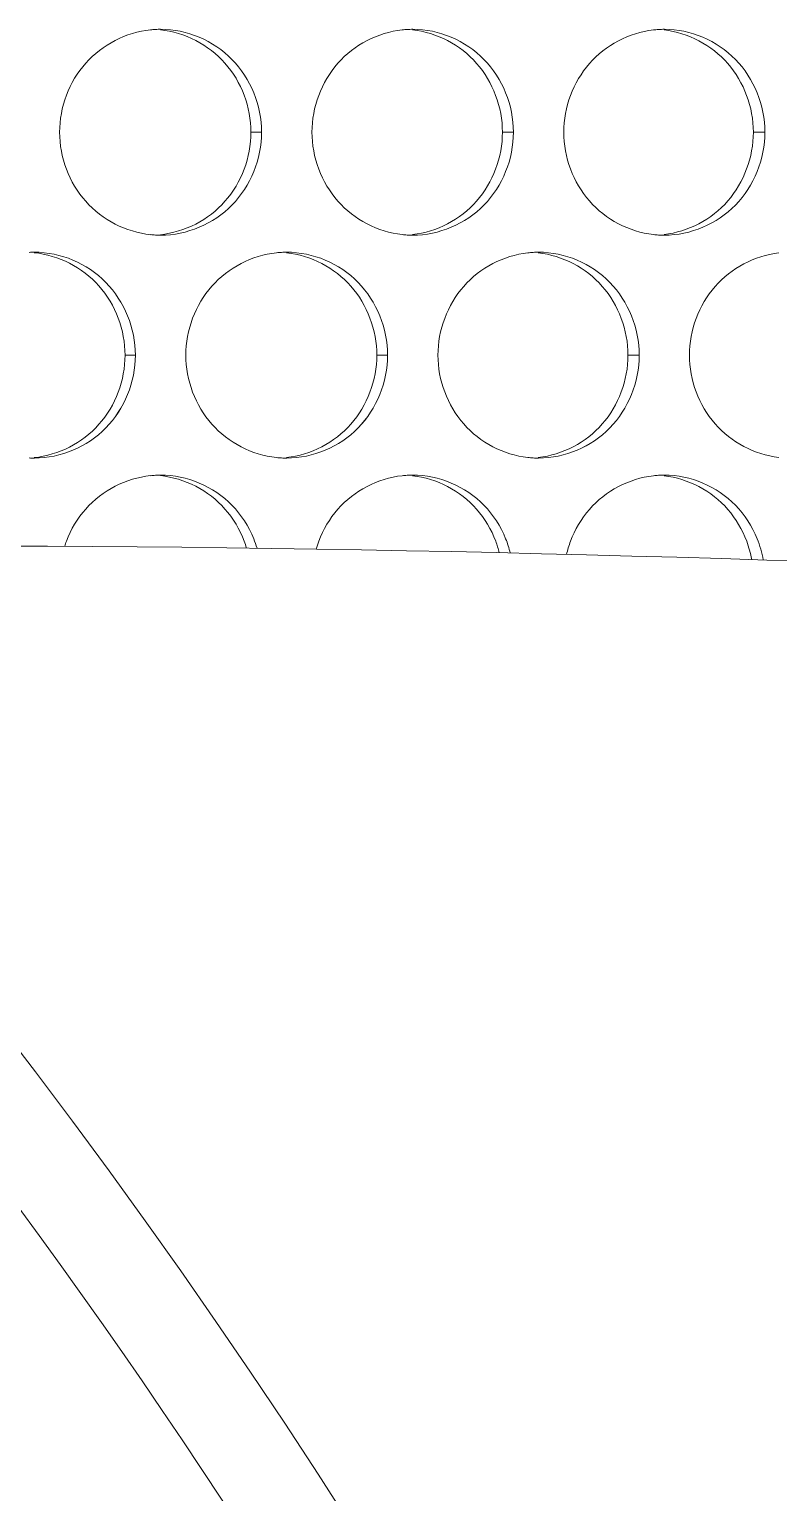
# Model space of a CAD drawing. Header units: millimetres. Extents: x 1177 to 4147, y 93 to 2194.
# Drawn here: x 1969.02 to 1990.87, y 1793.61 to 1836.25 of the extents above; entities that cross this region are included whole.
import ezdxf

# ---------------------------------------------------------------- set-up
doc = ezdxf.new("R2010")
doc.units = ezdxf.units.MM
doc.header["$LTSCALE"] = 0.1
doc.layers.get('0').update_dxf_attribs({"lineweight": 13})
doc.layers.add('标注', color=251, linetype='Continuous', lineweight=9)

msp = doc.modelspace()

# ---------------------------------------------------------------- linework, layer by layer
for radius, start, end in [(196.75, 204.56225, 43.01001), (194, 24.09594, 43.73922), (180, 24.148, 47.74081), (177.334, 204.90538, 48.55999), (177.047, 204.9052, 48.6494), (168.077, 204.78787, 51.55568), (165.455, 204.70676, 52.44821)]:
    msp.add_arc((1812.49, 1686.895), radius, start, end)
at = {"layer": '标注'}
for p, q in [((1975.485, 1833.246), (1975.792, 1833.246)), ((1982.815, 1833.246), (1983.136, 1833.246)), ((1990.13, 1833.246), (1990.464, 1833.246)), ((1971.815, 1826.751), (1972.115, 1826.751)), ((1971.815, 1826.751), (1972.115, 1826.751)), ((1979.152, 1826.751), (1979.466, 1826.751)), ((1979.152, 1826.751), (1979.466, 1826.751)), ((1986.475, 1826.751), (1986.802, 1826.751)), ((1986.475, 1826.751), (1986.802, 1826.751))]:
    msp.add_line(p, q, dxfattribs=at)
for centre, radius, start, end in [((1972.853, 1833.441), 2.804, 93.1695, 96.0644), ((1972.851, 1833.492), 2.754, 90.0054, 93.17), ((1980.203, 1833.449), 2.797, 93.328, 96.365), ((1980.2, 1833.501), 2.744, 90.006, 93.3285), ((1987.538, 1833.456), 2.789, 93.488, 96.6682), ((1987.535, 1833.511), 2.734, 90.0066, 93.4885), ((1972.853, 1833.05), 2.804, 263.9356, 266.8305), ((1972.851, 1833), 2.754, 266.83, 269.9946), ((1980.203, 1833.043), 2.797, 263.635, 266.672), ((1980.2, 1832.99), 2.744, 266.6715, 269.994), ((1987.538, 1833.035), 2.789, 263.3318, 266.512), ((1987.535, 1832.98), 2.734, 266.5115, 269.9934), ((1969.17, 1826.992), 2.758, 90.0051, 93.0913), ((1969.17, 1826.992), 2.758, 90.0051, 93.0913), ((1976.53, 1826.95), 2.801, 93.2486, 96.2144), ((1976.53, 1826.95), 2.801, 93.2486, 96.2144), ((1976.527, 1827.001), 2.749, 90.0057, 93.2491), ((1976.527, 1827.001), 2.749, 90.0057, 93.2491), ((1983.873, 1826.957), 2.793, 93.4078, 96.5163), ((1983.873, 1826.957), 2.793, 93.4078, 96.5163), ((1983.869, 1827.011), 2.739, 90.0063, 93.4083), ((1983.869, 1827.011), 2.739, 90.0063, 93.4083), ((1969.17, 1826.509), 2.758, 266.9087, 269.9949), ((1969.17, 1826.509), 2.758, 266.9087, 269.9949), ((1976.53, 1826.551), 2.801, 263.7856, 266.7514), ((1976.53, 1826.551), 2.801, 263.7856, 266.7514), ((1976.527, 1826.5), 2.749, 266.7509, 269.9943), ((1976.527, 1826.5), 2.749, 266.7509, 269.9943), ((1983.873, 1826.544), 2.793, 263.4837, 266.5922), ((1983.873, 1826.544), 2.793, 263.4837, 266.5922), ((1983.869, 1826.49), 2.739, 266.5917, 269.9937), ((1983.869, 1826.49), 2.739, 266.5917, 269.9937), ((1972.853, 1820.451), 2.804, 93.1695, 96.0644), ((1972.851, 1820.502), 2.754, 90.0054, 93.17), ((1980.203, 1820.458), 2.797, 93.328, 96.365), ((1980.2, 1820.511), 2.744, 90.006, 93.3285), ((1987.538, 1820.466), 2.789, 93.488, 96.6682), ((1987.535, 1820.521), 2.734, 90.0066, 93.4885)]:
    msp.add_arc(centre, radius, start, end, dxfattribs=at)
for points, knots in [([(1972.557, 1836.23), (1972.2, 1836.192), (1971.492, 1835.978), (1970.614, 1835.303), (1970.045, 1834.345), (1969.906, 1833.611), (1969.906, 1833.246)], [0, 0, 0, 0, 0.248005, 0.496982, 0.747834, 1, 1, 1, 1]), ([(1975.485, 1833.246), (1975.485, 1833.611), (1975.347, 1834.345), (1974.781, 1835.302), (1973.905, 1835.978), (1973.199, 1836.192), (1972.843, 1836.23)], [0, 0, 0, 0, 0.252439, 0.503382, 0.752226, 1, 1, 1, 1]), ([(1979.893, 1836.229), (1979.538, 1836.189), (1978.835, 1835.973), (1977.963, 1835.297), (1977.4, 1834.341), (1977.262, 1833.61), (1977.262, 1833.246)], [0, 0, 0, 0, 0.247791, 0.496684, 0.747634, 1, 1, 1, 1]), ([(1982.815, 1833.246), (1982.815, 1833.61), (1982.678, 1834.341), (1982.117, 1835.296), (1981.248, 1835.973), (1980.546, 1836.189), (1980.192, 1836.228)], [0, 0, 0, 0, 0.252641, 0.503683, 0.752441, 1, 1, 1, 1]), ([(1987.214, 1836.227), (1986.861, 1836.186), (1986.162, 1835.967), (1985.297, 1835.29), (1984.739, 1834.337), (1984.603, 1833.609), (1984.603, 1833.246)], [0, 0, 0, 0, 0.247568, 0.496374, 0.747426, 1, 1, 1, 1]), ([(1990.13, 1833.246), (1990.13, 1833.609), (1989.994, 1834.337), (1989.438, 1835.29), (1988.576, 1835.967), (1987.879, 1836.185), (1987.526, 1836.227)], [0, 0, 0, 0, 0.252851, 0.503996, 0.752666, 1, 1, 1, 1]), ([(1969.906, 1833.246), (1969.906, 1832.88), (1970.045, 1832.146), (1970.614, 1831.189), (1971.492, 1830.513), (1972.2, 1830.299), (1972.557, 1830.261)], [0, 0, 0, 0, 0.252166, 0.503018, 0.751995, 1, 1, 1, 1]), ([(1972.843, 1830.261), (1973.199, 1830.299), (1973.905, 1830.513), (1974.781, 1831.189), (1975.347, 1832.147), (1975.485, 1832.88), (1975.485, 1833.246)], [0, 0, 0, 0, 0.247774, 0.496618, 0.747561, 1, 1, 1, 1]), ([(1977.262, 1833.246), (1977.262, 1832.881), (1977.4, 1832.15), (1977.963, 1831.195), (1978.835, 1830.518), (1979.538, 1830.302), (1979.893, 1830.263)], [0, 0, 0, 0, 0.252366, 0.503316, 0.752209, 1, 1, 1, 1]), ([(1980.192, 1830.263), (1980.546, 1830.303), (1981.248, 1830.519), (1982.117, 1831.196), (1982.678, 1832.151), (1982.815, 1832.882), (1982.815, 1833.246)], [0, 0, 0, 0, 0.247559, 0.496317, 0.747359, 1, 1, 1, 1]), ([(1984.603, 1833.246), (1984.603, 1832.883), (1984.739, 1832.154), (1985.297, 1831.201), (1986.162, 1830.524), (1986.861, 1830.306), (1987.214, 1830.264)], [0, 0, 0, 0, 0.252574, 0.503626, 0.752432, 1, 1, 1, 1]), ([(1987.526, 1830.265), (1987.879, 1830.306), (1988.576, 1830.524), (1989.438, 1831.202), (1989.994, 1832.155), (1990.13, 1832.883), (1990.13, 1833.246)], [0, 0, 0, 0, 0.247334, 0.496004, 0.747149, 1, 1, 1, 1]), ([(1971.815, 1826.751), (1971.815, 1827.116), (1971.676, 1827.851), (1971.108, 1828.81), (1970.228, 1829.486), (1969.52, 1829.698), (1969.162, 1829.736)], [0, 0, 0, 0, 0.252341, 0.503236, 0.752122, 1, 1, 1, 1]), ([(1971.815, 1826.751), (1971.815, 1827.116), (1971.676, 1827.851), (1971.108, 1828.81), (1970.228, 1829.486), (1969.52, 1829.698), (1969.162, 1829.736)], [0, 0, 0, 0, 0.252341, 0.503236, 0.752122, 1, 1, 1, 1]), ([(1976.227, 1829.734), (1975.87, 1829.695), (1975.165, 1829.481), (1974.29, 1828.804), (1973.724, 1827.848), (1973.586, 1827.115), (1973.586, 1826.751)], [0, 0, 0, 0, 0.247899, 0.496835, 0.747735, 1, 1, 1, 1]), ([(1976.227, 1829.734), (1975.87, 1829.695), (1975.165, 1829.481), (1974.29, 1828.804), (1973.724, 1827.848), (1973.586, 1827.115), (1973.586, 1826.751)], [0, 0, 0, 0, 0.247899, 0.496835, 0.747735, 1, 1, 1, 1]), ([(1979.152, 1826.751), (1979.152, 1827.115), (1979.014, 1827.848), (1978.451, 1828.804), (1977.578, 1829.48), (1976.875, 1829.695), (1976.519, 1829.734)], [0, 0, 0, 0, 0.252539, 0.503531, 0.752332, 1, 1, 1, 1]), ([(1979.152, 1826.751), (1979.152, 1827.115), (1979.014, 1827.848), (1978.451, 1828.804), (1977.578, 1829.48), (1976.875, 1829.695), (1976.519, 1829.734)], [0, 0, 0, 0, 0.252539, 0.503531, 0.752332, 1, 1, 1, 1]), ([(1983.556, 1829.733), (1983.201, 1829.692), (1982.5, 1829.475), (1981.632, 1828.798), (1981.071, 1827.844), (1980.934, 1827.114), (1980.934, 1826.751)], [0, 0, 0, 0, 0.247681, 0.496531, 0.747531, 1, 1, 1, 1]), ([(1983.556, 1829.733), (1983.201, 1829.692), (1982.5, 1829.475), (1981.632, 1828.798), (1981.071, 1827.844), (1980.934, 1827.114), (1980.934, 1826.751)], [0, 0, 0, 0, 0.247681, 0.496531, 0.747531, 1, 1, 1, 1]), ([(1986.475, 1826.751), (1986.475, 1827.114), (1986.338, 1827.844), (1985.78, 1828.798), (1984.914, 1829.475), (1984.215, 1829.692), (1983.861, 1829.732)], [0, 0, 0, 0, 0.252745, 0.503838, 0.752552, 1, 1, 1, 1]), ([(1986.475, 1826.751), (1986.475, 1827.114), (1986.338, 1827.844), (1985.78, 1828.798), (1984.914, 1829.475), (1984.215, 1829.692), (1983.861, 1829.732)], [0, 0, 0, 0, 0.252745, 0.503838, 0.752552, 1, 1, 1, 1]), ([(1990.869, 1829.731), (1990.517, 1829.689), (1989.821, 1829.469), (1988.959, 1828.792), (1988.403, 1827.84), (1988.267, 1827.113), (1988.267, 1826.751)], [0, 0, 0, 0, 0.247453, 0.496214, 0.74732, 1, 1, 1, 1]), ([(1990.869, 1829.731), (1990.517, 1829.689), (1989.821, 1829.469), (1988.959, 1828.792), (1988.403, 1827.84), (1988.267, 1827.113), (1988.267, 1826.751)], [0, 0, 0, 0, 0.247453, 0.496214, 0.74732, 1, 1, 1, 1]), ([(1969.162, 1823.765), (1969.52, 1823.803), (1970.228, 1824.015), (1971.108, 1824.691), (1971.676, 1825.65), (1971.815, 1826.385), (1971.815, 1826.751)], [0, 0, 0, 0, 0.247878, 0.496764, 0.747659, 1, 1, 1, 1]), ([(1969.162, 1823.765), (1969.52, 1823.803), (1970.228, 1824.015), (1971.108, 1824.691), (1971.676, 1825.65), (1971.815, 1826.385), (1971.815, 1826.751)], [0, 0, 0, 0, 0.247878, 0.496764, 0.747659, 1, 1, 1, 1]), ([(1973.586, 1826.751), (1973.586, 1826.386), (1973.724, 1825.653), (1974.29, 1824.697), (1975.165, 1824.021), (1975.87, 1823.806), (1976.227, 1823.767)], [0, 0, 0, 0, 0.252265, 0.503165, 0.752101, 1, 1, 1, 1]), ([(1973.586, 1826.751), (1973.586, 1826.386), (1973.724, 1825.653), (1974.29, 1824.697), (1975.165, 1824.021), (1975.87, 1823.806), (1976.227, 1823.767)], [0, 0, 0, 0, 0.252265, 0.503165, 0.752101, 1, 1, 1, 1]), ([(1976.519, 1823.767), (1976.875, 1823.806), (1977.578, 1824.021), (1978.451, 1824.697), (1979.014, 1825.654), (1979.152, 1826.386), (1979.152, 1826.751)], [0, 0, 0, 0, 0.247668, 0.496469, 0.747461, 1, 1, 1, 1]), ([(1976.519, 1823.767), (1976.875, 1823.806), (1977.578, 1824.021), (1978.451, 1824.697), (1979.014, 1825.654), (1979.152, 1826.386), (1979.152, 1826.751)], [0, 0, 0, 0, 0.247668, 0.496469, 0.747461, 1, 1, 1, 1]), ([(1980.934, 1826.751), (1980.934, 1826.387), (1981.071, 1825.657), (1981.632, 1824.703), (1982.5, 1824.026), (1983.201, 1823.809), (1983.556, 1823.768)], [0, 0, 0, 0, 0.252469, 0.503469, 0.752319, 1, 1, 1, 1]), ([(1980.934, 1826.751), (1980.934, 1826.387), (1981.071, 1825.657), (1981.632, 1824.703), (1982.5, 1824.026), (1983.201, 1823.809), (1983.556, 1823.768)], [0, 0, 0, 0, 0.252469, 0.503469, 0.752319, 1, 1, 1, 1]), ([(1983.861, 1823.769), (1984.215, 1823.809), (1984.914, 1824.026), (1985.78, 1824.703), (1986.338, 1825.657), (1986.475, 1826.387), (1986.475, 1826.751)], [0, 0, 0, 0, 0.247448, 0.496162, 0.747255, 1, 1, 1, 1]), ([(1983.861, 1823.769), (1984.215, 1823.809), (1984.914, 1824.026), (1985.78, 1824.703), (1986.338, 1825.657), (1986.475, 1826.387), (1986.475, 1826.751)], [0, 0, 0, 0, 0.247448, 0.496162, 0.747255, 1, 1, 1, 1]), ([(1988.267, 1826.751), (1988.267, 1826.388), (1988.403, 1825.661), (1988.959, 1824.709), (1989.821, 1824.032), (1990.517, 1823.812), (1990.869, 1823.77)], [0, 0, 0, 0, 0.25268, 0.503786, 0.752547, 1, 1, 1, 1]), ([(1988.267, 1826.751), (1988.267, 1826.388), (1988.403, 1825.661), (1988.959, 1824.709), (1989.821, 1824.032), (1990.517, 1823.812), (1990.869, 1823.77)], [0, 0, 0, 0, 0.25268, 0.503786, 0.752547, 1, 1, 1, 1]), ([(1970.296, 1823.982), (1970.651, 1824.132), (1971.313, 1824.574), (1971.742, 1825.244), (1971.887, 1825.603)], [0, 0, 0, 0, 0.498329, 1, 1, 1, 1]), ([(1977.651, 1823.982), (1978.005, 1824.132), (1978.666, 1824.575), (1979.093, 1825.244), (1979.239, 1825.603)], [0, 0, 0, 0, 0.498141, 1, 1, 1, 1]), ([(1984.991, 1823.982), (1985.344, 1824.132), (1986.004, 1824.575), (1986.431, 1825.244), (1986.576, 1825.603)], [0, 0, 0, 0, 0.497944, 1, 1, 1, 1]), ([(1972.557, 1823.24), (1972.2, 1823.202), (1971.492, 1822.988), (1970.614, 1822.312), (1970.208, 1821.629), (1970.07, 1821.233), (1970.054, 1821.182)], [0, 0, 0, 0, 0.2480048, 0.4969822, 0.7478336, 0.7844184, 0.7844184, 0.7844184, 0.7844184]), ([(1975.355, 1821.13), (1975.334, 1821.199), (1975.194, 1821.613), (1974.781, 1822.312), (1973.905, 1822.988), (1973.199, 1823.202), (1972.843, 1823.24)], [0.2035474, 0.2035474, 0.2035474, 0.2035474, 0.2524388, 0.5033817, 0.7522261, 1, 1, 1, 1]), ([(1979.893, 1823.238), (1979.538, 1823.199), (1978.835, 1822.983), (1977.963, 1822.306), (1977.547, 1821.601), (1977.406, 1821.178), (1977.384, 1821.1)], [0, 0, 0, 0, 0.2477915, 0.4966843, 0.747634, 0.8031099, 0.8031099, 0.8031099, 0.8031099]), ([(1982.722, 1820.995), (1982.694, 1821.108), (1982.55, 1821.569), (1982.117, 1822.305), (1981.248, 1822.982), (1980.546, 1823.198), (1980.192, 1823.238)], [0.1721169, 0.1721169, 0.1721169, 0.1721169, 0.252641, 0.5036829, 0.7524412, 1, 1, 1, 1]), ([(1987.214, 1823.237), (1986.861, 1823.195), (1986.162, 1822.977), (1985.297, 1822.3), (1984.859, 1821.551), (1984.714, 1821.076), (1984.684, 1820.948)], [0, 0, 0, 0, 0.2475681, 0.496374, 0.7474264, 0.8386219, 0.8386219, 0.8386219, 0.8386219]), ([(1990.081, 1820.795), (1990.048, 1820.976), (1989.901, 1821.506), (1989.438, 1822.299), (1988.576, 1822.977), (1987.879, 1823.195), (1987.526, 1823.236)], [0.1257331, 0.1257331, 0.1257331, 0.1257331, 0.2528513, 0.5039965, 0.7526662, 1, 1, 1, 1])]:
    msp.add_open_spline(points, degree=3, knots=knots, dxfattribs=at)
for points in [[(1973.975, 1836.014), (1973.622, 1836.163), (1973.233, 1836.246), (1972.85, 1836.246)], [(1981.322, 1836.014), (1980.971, 1836.163), (1980.582, 1836.246), (1980.2, 1836.246)], [(1988.655, 1836.014), (1988.304, 1836.163), (1987.916, 1836.246), (1987.535, 1836.246)], [(1974.931, 1835.366), (1974.662, 1835.641), (1974.33, 1835.864), (1973.975, 1836.014)], [(1982.277, 1835.366), (1982.008, 1835.641), (1981.676, 1835.864), (1981.322, 1836.014)], [(1989.607, 1835.366), (1989.339, 1835.641), (1989.008, 1835.864), (1988.655, 1836.014)], [(1975.565, 1834.393), (1975.419, 1834.752), (1975.202, 1835.09), (1974.931, 1835.366)], [(1982.909, 1834.393), (1982.764, 1834.752), (1982.547, 1835.09), (1982.277, 1835.366)], [(1990.238, 1834.393), (1990.093, 1834.751), (1989.877, 1835.09), (1989.607, 1835.366)], [(1975.792, 1833.246), (1975.792, 1833.636), (1975.712, 1834.032), (1975.565, 1834.393)], [(1983.136, 1833.246), (1983.136, 1833.636), (1983.056, 1834.032), (1982.909, 1834.393)], [(1990.464, 1833.246), (1990.464, 1833.635), (1990.385, 1834.032), (1990.238, 1834.393)], [(1975.565, 1832.098), (1975.712, 1832.46), (1975.792, 1832.856), (1975.792, 1833.246)], [(1982.909, 1832.098), (1983.056, 1832.46), (1983.136, 1832.856), (1983.136, 1833.246)], [(1990.238, 1832.098), (1990.385, 1832.46), (1990.464, 1832.856), (1990.464, 1833.246)], [(1974.931, 1831.125), (1975.202, 1831.402), (1975.419, 1831.74), (1975.565, 1832.098)], [(1982.277, 1831.125), (1982.547, 1831.402), (1982.764, 1831.74), (1982.909, 1832.098)], [(1989.607, 1831.125), (1989.877, 1831.402), (1990.093, 1831.74), (1990.238, 1832.098)], [(1973.975, 1830.477), (1974.33, 1830.627), (1974.662, 1830.85), (1974.931, 1831.125)], [(1981.322, 1830.477), (1981.676, 1830.627), (1982.008, 1830.85), (1982.277, 1831.125)], [(1988.655, 1830.477), (1989.008, 1830.627), (1989.339, 1830.85), (1989.607, 1831.125)], [(1972.85, 1830.246), (1973.233, 1830.246), (1973.622, 1830.328), (1973.975, 1830.477)], [(1980.2, 1830.246), (1980.582, 1830.246), (1980.971, 1830.328), (1981.322, 1830.477)], [(1987.535, 1830.246), (1987.916, 1830.246), (1988.304, 1830.329), (1988.655, 1830.477)], [(1970.296, 1829.519), (1969.943, 1829.668), (1969.553, 1829.751), (1969.17, 1829.751)], [(1970.296, 1829.519), (1969.943, 1829.668), (1969.553, 1829.751), (1969.17, 1829.751)], [(1977.651, 1829.519), (1977.298, 1829.668), (1976.909, 1829.751), (1976.527, 1829.751)], [(1977.651, 1829.519), (1977.298, 1829.668), (1976.909, 1829.751), (1976.527, 1829.751)], [(1984.991, 1829.519), (1984.639, 1829.668), (1984.251, 1829.751), (1983.869, 1829.751)], [(1984.991, 1829.519), (1984.639, 1829.668), (1984.251, 1829.751), (1983.869, 1829.751)], [(1971.253, 1828.871), (1970.983, 1829.146), (1970.651, 1829.369), (1970.296, 1829.519)], [(1971.253, 1828.871), (1970.983, 1829.146), (1970.651, 1829.369), (1970.296, 1829.519)], [(1978.606, 1828.871), (1978.337, 1829.146), (1978.005, 1829.369), (1977.651, 1829.519)], [(1978.606, 1828.871), (1978.337, 1829.146), (1978.005, 1829.369), (1977.651, 1829.519)], [(1985.944, 1828.871), (1985.675, 1829.146), (1985.344, 1829.369), (1984.991, 1829.519)], [(1985.944, 1828.871), (1985.675, 1829.146), (1985.344, 1829.369), (1984.991, 1829.519)], [(1971.887, 1827.898), (1971.742, 1828.257), (1971.524, 1828.595), (1971.253, 1828.871)], [(1971.887, 1827.898), (1971.742, 1828.257), (1971.524, 1828.595), (1971.253, 1828.871)], [(1979.239, 1827.898), (1979.093, 1828.256), (1978.877, 1828.595), (1978.606, 1828.871)], [(1979.239, 1827.898), (1979.093, 1828.256), (1978.877, 1828.595), (1978.606, 1828.871)], [(1986.576, 1827.898), (1986.431, 1828.256), (1986.214, 1828.595), (1985.944, 1828.871)], [(1986.576, 1827.898), (1986.431, 1828.256), (1986.214, 1828.595), (1985.944, 1828.871)], [(1972.115, 1826.751), (1972.115, 1827.14), (1972.034, 1827.537), (1971.887, 1827.898)], [(1972.115, 1826.751), (1972.115, 1827.14), (1972.034, 1827.537), (1971.887, 1827.898)], [(1979.466, 1826.751), (1979.466, 1827.14), (1979.386, 1827.537), (1979.239, 1827.898)], [(1979.466, 1826.751), (1979.466, 1827.14), (1979.386, 1827.537), (1979.239, 1827.898)], [(1986.802, 1826.751), (1986.802, 1827.14), (1986.722, 1827.536), (1986.576, 1827.898)], [(1986.802, 1826.751), (1986.802, 1827.14), (1986.722, 1827.536), (1986.576, 1827.898)], [(1971.887, 1825.603), (1972.034, 1825.964), (1972.115, 1826.361), (1972.115, 1826.751)], [(1971.887, 1825.603), (1972.034, 1825.964), (1972.115, 1826.361), (1972.115, 1826.751)], [(1979.239, 1825.603), (1979.386, 1825.964), (1979.466, 1826.361), (1979.466, 1826.751)], [(1979.239, 1825.603), (1979.386, 1825.964), (1979.466, 1826.361), (1979.466, 1826.751)], [(1986.576, 1825.603), (1986.722, 1825.965), (1986.802, 1826.361), (1986.802, 1826.751)], [(1986.576, 1825.603), (1986.722, 1825.965), (1986.802, 1826.361), (1986.802, 1826.751)], [(1971.253, 1824.63), (1971.524, 1824.906), (1971.742, 1825.244), (1971.887, 1825.603)], [(1978.606, 1824.63), (1978.877, 1824.906), (1979.093, 1825.245), (1979.239, 1825.603)], [(1985.944, 1824.63), (1986.214, 1824.907), (1986.431, 1825.245), (1986.576, 1825.603)], [(1970.296, 1823.982), (1970.651, 1824.132), (1970.983, 1824.355), (1971.253, 1824.63)], [(1977.651, 1823.982), (1978.005, 1824.132), (1978.337, 1824.355), (1978.606, 1824.63)], [(1984.991, 1823.982), (1985.344, 1824.132), (1985.675, 1824.355), (1985.944, 1824.63)], [(1969.17, 1823.751), (1969.553, 1823.751), (1969.943, 1823.833), (1970.296, 1823.982)], [(1969.17, 1823.751), (1969.553, 1823.751), (1969.943, 1823.833), (1970.296, 1823.982)], [(1976.527, 1823.751), (1976.909, 1823.751), (1977.298, 1823.833), (1977.651, 1823.982)], [(1976.527, 1823.751), (1976.909, 1823.751), (1977.298, 1823.833), (1977.651, 1823.982)], [(1983.869, 1823.751), (1984.251, 1823.751), (1984.639, 1823.833), (1984.991, 1823.982)], [(1983.869, 1823.751), (1984.251, 1823.751), (1984.639, 1823.833), (1984.991, 1823.982)], [(1973.975, 1823.024), (1973.622, 1823.173), (1973.233, 1823.255), (1972.85, 1823.255)], [(1974.931, 1822.376), (1974.662, 1822.651), (1974.33, 1822.874), (1973.975, 1823.024)], [(1981.322, 1823.024), (1980.971, 1823.173), (1980.582, 1823.255), (1980.2, 1823.255)], [(1982.277, 1822.376), (1982.008, 1822.651), (1981.676, 1822.874), (1981.322, 1823.024)], [(1988.655, 1823.024), (1988.304, 1823.173), (1987.916, 1823.255), (1987.535, 1823.255)], [(1989.607, 1822.376), (1989.339, 1822.651), (1989.008, 1822.874), (1988.655, 1823.024)], [(1975.565, 1821.403), (1975.419, 1821.761), (1975.202, 1822.099), (1974.931, 1822.376)], [(1982.909, 1821.403), (1982.764, 1821.761), (1982.547, 1822.099), (1982.277, 1822.376)], [(1990.238, 1821.403), (1990.093, 1821.761), (1989.877, 1822.099), (1989.607, 1822.376)], [(1975.662, 1821.126), (1975.634, 1821.22), (1975.602, 1821.312), (1975.565, 1821.403)], [(1983.044, 1820.987), (1983.009, 1821.129), (1982.964, 1821.268), (1982.909, 1821.403)], [(1990.416, 1820.785), (1990.378, 1820.997), (1990.318, 1821.205), (1990.238, 1821.403)]]:
    msp.add_open_spline(points, degree=3, dxfattribs=at)
msp.add_spline([(2027.49, 1819.182), (1864.296, 1806.369), (1766.772, 1737.15), (1658.757, 1615.796), (1597.49, 1595.163)], degree=3, dxfattribs=at)

doc.saveas('drawing.dxf')
